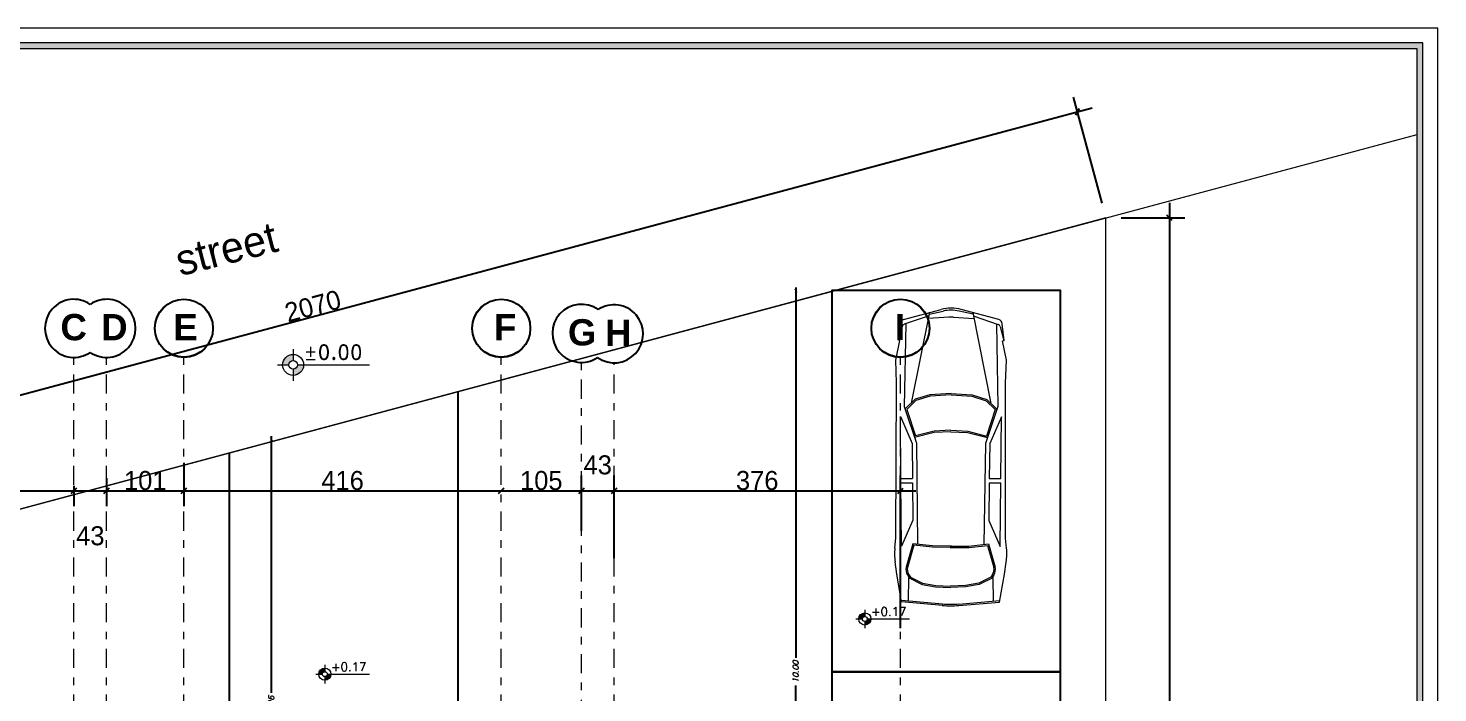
# Model space of a CAD drawing. Header units: metres. Extents: x 294 to 1101, y -498 to -355.
# Drawn here: x 501.09 to 519.58, y -372.34 to -363.62 of the extents above; entities that cross this region are included whole.
import ezdxf

# ---------------------------------------------------------------- set-up
doc = ezdxf.new("R2010")
doc.units = ezdxf.units.M
doc.linetypes.add('DASHDOT2', pattern=[0.5, 0.25, -0.125, 0, -0.125])
for name, color, linetype, lineweight in [('19-JARDINERIA', 80, 'Continuous', 0), ('2', 2, 'Continuous', 13), ('axe', 12, 'DASHDOT2', 9), ('D', 2, 'Continuous', 13), ('fur', 251, 'Continuous', 9), ('land', 96, 'Continuous', 15), ('wall', 7, 'Continuous', 25)]:
    doc.layers.add(name, color=color, linetype=linetype, lineweight=lineweight)
for name, color, linetype in [('4', 4, 'Continuous'), ('dim', 156, 'Continuous'), ('ramp', 46, 'Continuous'), ('stair', 142, 'Continuous'), ('text', 3, 'Continuous')]:
    doc.layers.add(name, color=color, linetype=linetype)
doc.styles.add('alalala', font='bgothm.ttf', dxfattribs={"height": 0.2})
doc.styles.add('ITALICC', font='italicc')
doc.styles.add('ROMAND', font='romand.shx', dxfattribs={"height": 0.2})
doc.dimstyles.new('dim200', dxfattribs={"dimscale": 0.4, "dimtxt": 0.1885, "dimasz": 0.1, "dimexe": 0.15, "dimexo": 0.25, "dimgap": 0.07, "dimtad": 0, "dimzin": 0, "dimdsep": 46, "dimtxsty": 'ITALICC', "dimblk": 'ARCHTICK', "dimcen": 0.09, "dimdle": 0.1, "dimse1": 1, "dimse2": 1, "dimclrd": 211, "dimclrt": 3, "dimadec": 0, "dimazin": 0, "dimtfac": 1, "dimtix": 1, "dimtofl": 0, "dimtmove": 0, "dimatfit": 3, "dimldrblk": 'ARCHTICK', "dimfxl": 1, "dimtolj": 1, "dimtzin": 0, "dimlwd": 25, "dimarcsym": 0})
doc.dimstyles.new('DIMA', dxfattribs={"dimtxt": 0.25, "dimasz": 0.07, "dimexe": 0.2, "dimexo": 0.2, "dimgap": 0.01, "dimtad": 1, "dimdec": 0, "dimlfac": 100, "dimrnd": 1, "dimzin": 0, "dimdsep": 46, "dimtxsty": 'Standard', "dimblk1": 'OBLIQUE', "dimblk2": 'OBLIQUE', "dimsah": 1, "dimcen": 0.09, "dimdle": 0.2, "dimclrd": 1, "dimclre": 1, "dimclrt": 2, "dimadec": 0, "dimazin": 0, "dimtfac": 1, "dimtdec": 0, "dimtofl": 0, "dimtmove": 2, "dimatfit": 3, "dimldrblk": 'OBLIQUE', "dimfxl": 1, "dimtolj": 1, "dimtzin": 0, "dimarcsym": 0})

# ---------------------------------------------------------------- blocks, each defined once
blk = doc.blocks.new('A$C6C9229B2')
at = {"layer": 'dim'}
h = blk.add_hatch(color=256, dxfattribs=at)
h.paths.add_polyline_path([(0.294, 0.376), (0.294, 0.492, 0.414214), (0.098, 0.296), (0.214, 0.296, -0.414214)])
h.paths.add_polyline_path([(0.49, 0.296), (0.373, 0.296, -0.414214), (0.294, 0.217), (0.294, 0.1, 0.414214)])
at = {"layer": '2'}
for p, q in [((0.294, 0.592), (0.294, 0.376)), ((0, 0.296), (0.214, 0.296)), ((0.373, 0.296), (1.727, 0.296)), ((0.294, 0.217), (0.294, 0))]:
    blk.add_line(p, q, dxfattribs=at)
for radius in [0.196, 0.0796]:
    blk.add_circle((0.294, 0.296), radius, dxfattribs=at)
blk = doc.blocks.new('sdfdfssd')
at = {"layer": 'fur'}
for p, q in [((318.524, -272.841), (319.015, -272.707)), ((318.858, -272.789), (318.532, -272.902)), ((318.865, -272.745), (318.622, -273.938)), ((318.861, -272.767), (319.043, -272.728)), ((319.435, -272.768), (319.253, -272.729)), ((319.772, -272.841), (319.28, -272.707)), ((319.431, -272.747), (319.669, -273.94)), ((319.438, -272.79), (319.764, -272.905)), ((318.455, -273.112), (318.478, -272.895)), ((318.505, -272.93), (318.456, -273.108)), ((318.553, -272.895), (318.533, -273.979)), ((319.117, -272.809), (318.849, -272.825)), ((319.179, -272.809), (319.447, -272.827)), ((319.743, -272.897), (319.758, -273.982)), ((319.79, -272.933), (319.84, -273.115)), ((319.841, -273.114), (319.818, -272.895)), ((318.42, -273.371), (318.473, -273.116)), ((318.473, -273.116), (318.455, -273.112)), ((319.821, -273.119), (319.841, -273.114)), ((319.874, -273.374), (319.821, -273.119)), ((318.432, -273.672), (318.42, -273.371)), ((319.861, -273.675), (319.874, -273.374)), ((318.422, -275.703), (318.432, -273.672)), ((319.862, -275.706), (319.861, -273.675)), ((318.676, -273.886), (318.545, -274.012)), ((318.686, -273.902), (318.565, -274.018)), ((318.869, -273.826), (318.676, -273.886)), ((318.872, -273.844), (318.686, -273.902)), ((319.146, -273.811), (318.869, -273.826)), ((319.146, -273.829), (318.872, -273.844)), ((319.146, -273.811), (319.423, -273.827)), ((319.146, -273.829), (319.42, -273.845)), ((319.42, -273.845), (319.606, -273.904)), ((319.423, -273.827), (319.615, -273.888)), ((319.615, -273.888), (319.746, -274.014)), ((318.533, -273.979), (318.691, -274.462)), ((318.565, -274.018), (318.679, -274.366)), ((319.758, -273.982), (319.598, -274.464)), ((319.606, -273.904), (319.726, -274.02)), ((319.726, -274.02), (319.611, -274.368)), ((318.483, -274.112), (318.636, -274.464)), ((318.488, -274.926), (318.483, -274.112)), ((319.807, -274.114), (319.653, -274.466)), ((319.799, -274.926), (319.807, -274.114)), ((318.926, -274.32), (318.667, -274.387)), ((318.924, -274.302), (318.679, -274.366)), ((319.145, -274.293), (318.924, -274.302)), ((319.145, -274.311), (318.926, -274.32)), ((319.145, -274.293), (319.366, -274.303)), ((319.145, -274.311), (319.363, -274.321)), ((319.363, -274.321), (319.623, -274.389)), ((319.366, -274.303), (319.611, -274.368)), ((318.636, -274.464), (318.639, -274.926)), ((318.691, -274.462), (318.707, -275.788)), ((319.598, -274.464), (319.576, -275.79)), ((319.653, -274.466), (319.648, -274.926)), ((318.488, -274.926), (318.639, -274.926)), ((318.494, -275.815), (318.489, -274.983)), ((318.489, -274.983), (318.64, -274.983)), ((318.64, -274.983), (318.644, -275.474)), ((319.647, -274.983), (319.641, -275.476)), ((319.647, -274.983), (319.798, -274.983)), ((319.648, -274.926), (319.799, -274.926)), ((319.789, -275.818), (319.798, -274.983)), ((318.644, -275.474), (318.494, -275.815)), ((319.641, -275.476), (319.789, -275.818)), ((318.408, -275.838), (318.422, -275.703)), ((319.875, -275.841), (319.862, -275.706)), ((318.644, -275.781), (318.558, -276.087)), ((318.657, -275.801), (318.576, -276.092)), ((318.903, -275.81), (318.644, -275.781)), ((318.901, -275.828), (318.657, -275.801)), ((319.15, -275.814), (318.903, -275.81)), ((319.149, -275.832), (318.903, -275.828)), ((319.134, -275.814), (319.38, -275.811)), ((319.134, -275.832), (319.38, -275.829)), ((319.38, -275.811), (319.639, -275.783)), ((319.382, -275.829), (319.626, -275.803)), ((319.626, -275.803), (319.706, -276.095)), ((319.639, -275.783), (319.724, -276.09)), ((318.434, -276.179), (318.412, -276.018)), ((319.848, -276.182), (319.871, -276.021)), ((318.496, -276.544), (318.434, -276.179)), ((318.575, -276.191), (318.603, -276.232)), ((318.586, -276.224), (318.583, -276.529)), ((318.586, -276.224), (318.767, -276.315)), ((318.59, -276.181), (318.615, -276.219)), ((318.615, -276.219), (318.773, -276.297)), ((318.773, -276.297), (318.948, -276.328)), ((319.509, -276.299), (319.334, -276.329)), ((319.667, -276.221), (319.509, -276.299)), ((319.696, -276.227), (319.514, -276.316)), ((319.692, -276.183), (319.667, -276.221)), ((319.707, -276.193), (319.679, -276.235)), ((319.696, -276.227), (319.697, -276.531)), ((319.783, -276.546), (319.848, -276.182)), ((318.767, -276.315), (318.944, -276.346)), ((318.944, -276.346), (319.141, -276.354)), ((318.945, -276.328), (319.141, -276.336)), ((319.336, -276.329), (319.14, -276.336)), ((319.337, -276.347), (319.141, -276.354)), ((319.514, -276.316), (319.337, -276.347)), ((319.032, -276.591), (318.496, -276.544)), ((319.032, -276.572), (318.497, -276.524)), ((319.248, -276.572), (319.782, -276.527)), ((319.248, -276.591), (319.783, -276.546))]:
    blk.add_line(p, q, dxfattribs=at)
for centre, radius, start, end in [((319.147, -273.191), 0.502, 74.5425, 105.2195), ((319.147, -273.219), 0.502, 77.7862, 101.9758), ((318.54, -272.901), 0.0627, 105.2195, 174.0708), ((318.546, -272.942), 0.0418, 109.0916, 164.3948), ((319.147, -273.31), 0.502, 86.3545, 93.4075), ((319.75, -272.944), 0.0418, 15.3672, 70.6704), ((319.756, -272.901), 0.0627, 5.9292, 74.7805), ((319.157, -275.913), 0.752, 174.2553, 187.9526), ((319.126, -275.913), 0.752, 351.8094, 5.5067), ((318.679, -276.121), 0.125, 164.3504, 213.6169), ((318.679, -276.121), 0.107, 164.3504, 213.6169), ((319.603, -276.123), 0.107, 326.1451, 15.4116), ((319.603, -276.123), 0.125, 326.1451, 15.4116), ((319.142, -275.322), 1.254, 264.9402, 274.8218), ((319.142, -275.342), 1.254, 264.9402, 274.8218)]:
    blk.add_arc(centre, radius, start, end, dxfattribs=at)
blk = doc.blocks.new('_ArchTick')
at = {"color": 0, "linetype": 'ByBlock', "const_width": 0.15}
blk.add_lwpolyline([(-0.5, -0.5), (0.5, 0.5)], dxfattribs=at)
blk = doc.blocks.new('*D184')
at = {"layer": 'DEFPOINTS', "color": 0, "transparency": 16777216}
for p in [(504.274, -369.011), (504.391, -369.011), (504.303, -375.969)]:
    blk.add_point(p, dxfattribs=at)
at = {"layer": 'wall', "color": 211, "linetype": 'Continuous', "lineweight": 25, "transparency": 16777216}
for p, q in [((504.274, -368.971), (504.274, -372.34)), ((504.274, -376.009), (504.274, -372.64))]:
    blk.add_line(p, q, dxfattribs=at)
at = {"layer": 'wall', "color": 211, "lineweight": 25, "transparency": 16777216, "xscale": 0.04000000000000001, "yscale": 0.04000000000000001, "zscale": 0.04000000000000001}
for p, rotation in [((504.274, -369.011), 90), ((504.274, -375.969), 270)]:
    blk.add_blockref('_ArchTick', p, dxfattribs=dict(at, rotation=rotation))
at = {"layer": 'wall', "color": 3, "transparency": 16777216, "insert": (504.274, -372.49), "char_height": 0.0754, "attachment_point": 5, "rotation": 90, "style": 'ITALICC'}
blk.add_mtext('\\A1;6.96', dxfattribs=at)
blk = doc.blocks.new('*D147')
at = {"layer": 'DEFPOINTS', "color": 0, "transparency": 16777216}
for p in [(511.155, -367.061), (511.629, -367.061), (511.831, -377.061)]:
    blk.add_point(p, dxfattribs=at)
at = {"layer": 'wall', "color": 211, "linetype": 'Continuous', "lineweight": 25, "transparency": 16777216}
for p, q in [((511.155, -367.021), (511.155, -371.879)), ((511.155, -377.101), (511.155, -372.243))]:
    blk.add_line(p, q, dxfattribs=at)
at = {"layer": 'wall', "color": 211, "lineweight": 25, "transparency": 16777216, "xscale": 0.04000000000000001, "yscale": 0.04000000000000001, "zscale": 0.04000000000000001}
for p, rotation in [((511.155, -367.061), 90), ((511.155, -377.061), 270)]:
    blk.add_blockref('_ArchTick', p, dxfattribs=dict(at, rotation=rotation))
at = {"layer": 'wall', "color": 3, "transparency": 16777216, "insert": (511.155, -372.061), "char_height": 0.0754, "attachment_point": 5, "rotation": 90, "style": 'ITALICC'}
blk.add_mtext('\\A1;10.00', dxfattribs=at)
blk = doc.blocks.new('_OBLIQUE')
at = {"color": 0, "linetype": 'ByBlock'}
blk.add_line((-0.5, -0.5), (0.5, 0.5), dxfattribs=at)
blk = doc.blocks.new('*D86')
at = {"layer": 'DEFPOINTS', "color": 0, "transparency": 16777216}
for p in [(514.853, -364.715), (515.226, -366.108), (495.231, -371.466)]:
    blk.add_point(p, dxfattribs=at)
at = {"layer": 'wall', "color": 1, "lineweight": -2, "transparency": 16777216}
for p, q in [((515.174, -365.915), (514.801, -364.522)), ((494.665, -370.125), (515.046, -364.663)), ((495.179, -371.272), (494.806, -369.88))]:
    blk.add_line(p, q, dxfattribs=at)
at = {"layer": 'wall', "color": 1, "lineweight": -2, "transparency": 16777216, "xscale": 0.07, "yscale": 0.07, "zscale": 0.07}
for p, rotation in [((514.853, -364.715), 14.99999478466703), ((494.858, -370.073), 194.999994784667)]:
    blk.add_blockref('_OBLIQUE', p, dxfattribs=dict(at, rotation=rotation))
at = {"layer": 'wall', "color": 2, "transparency": 16777216, "insert": (504.82, -367.264), "char_height": 0.25, "attachment_point": 5, "rotation": 15}
blk.add_mtext('\\A1;2070', dxfattribs=at)
blk = doc.blocks.new('*D87')
at = {"layer": 'DEFPOINTS', "color": 0, "transparency": 16777216}
for p in [(515.226, -366.108), (515.226, -401.157), (516.06, -401.157)]:
    blk.add_point(p, dxfattribs=at)
at = {"layer": 'wall', "color": 1, "lineweight": -2, "transparency": 16777216}
for p, q in [((516.06, -365.908), (516.06, -401.357)), ((515.426, -366.108), (516.26, -366.108)), ((515.426, -401.157), (516.26, -401.157))]:
    blk.add_line(p, q, dxfattribs=at)
at = {"layer": 'wall', "color": 1, "lineweight": -2, "transparency": 16777216, "xscale": 0.07, "yscale": 0.07, "zscale": 0.07}
for p, rotation in [((516.06, -366.108), 90), ((516.06, -401.157), 270)]:
    blk.add_blockref('_OBLIQUE', p, dxfattribs=dict(at, rotation=rotation))
at = {"layer": 'wall', "color": 2, "transparency": 16777216, "insert": (515.925, -383.632), "char_height": 0.25, "attachment_point": 5, "rotation": 90}
blk.add_mtext('\\A1;3505', dxfattribs=at)
blk = doc.blocks.new('*D314')
at = {"layer": 'DEFPOINTS', "color": 0, "transparency": 16777216}
for p in [(501.685, -369.424), (497.928, -369.689), (501.685, -369.689)]:
    blk.add_point(p, dxfattribs=at)
at = {"layer": 'wall', "color": 1, "lineweight": -2, "transparency": 16777216}
for p, q in [((497.728, -369.689), (501.885, -369.689)), ((501.685, -369.624), (501.685, -369.889))]:
    blk.add_line(p, q, dxfattribs=at)
at = {"layer": 'wall', "color": 1, "lineweight": -2, "transparency": 16777216, "xscale": 0.07, "yscale": 0.07, "zscale": 0.07, "rotation": 180}
blk.add_blockref('_OBLIQUE', (497.928, -369.689), dxfattribs=at)
at = {"layer": 'wall', "color": 1, "lineweight": -2, "transparency": 16777216, "xscale": 0.07, "yscale": 0.07, "zscale": 0.07}
blk.add_blockref('_OBLIQUE', (501.685, -369.689), dxfattribs=at)
at = {"layer": 'wall', "color": 2, "transparency": 16777216, "insert": (499.806, -369.554), "char_height": 0.25, "attachment_point": 5}
blk.add_mtext('\\A1;376', dxfattribs=at)
blk = doc.blocks.new('*D315')
at = {"layer": 'DEFPOINTS', "color": 0, "transparency": 16777216}
for p in [(502.114, -369.322), (501.685, -369.424), (502.114, -369.689)]:
    blk.add_point(p, dxfattribs=at)
at = {"layer": 'wall', "color": 1, "lineweight": -2, "transparency": 16777216}
for p, q in [((501.485, -369.689), (502.314, -369.689)), ((501.685, -369.624), (501.685, -369.889)), ((502.114, -369.522), (502.114, -369.889))]:
    blk.add_line(p, q, dxfattribs=at)
at = {"layer": 'wall', "color": 1, "lineweight": -2, "transparency": 16777216, "xscale": 0.07, "yscale": 0.07, "zscale": 0.07, "rotation": 180}
blk.add_blockref('_OBLIQUE', (501.685, -369.689), dxfattribs=at)
at = {"layer": 'wall', "color": 1, "lineweight": -2, "transparency": 16777216, "xscale": 0.07, "yscale": 0.07, "zscale": 0.07}
blk.add_blockref('_OBLIQUE', (502.114, -369.689), dxfattribs=at)
at = {"layer": 'wall', "color": 2, "transparency": 16777216, "insert": (501.9, -370.279), "char_height": 0.25, "attachment_point": 5}
blk.add_mtext('\\A1;43', dxfattribs=at)
blk = doc.blocks.new('*D316')
at = {"layer": 'DEFPOINTS', "color": 0, "transparency": 16777216}
for p in [(503.128, -369.119), (502.114, -369.322), (503.128, -369.689)]:
    blk.add_point(p, dxfattribs=at)
at = {"layer": 'wall', "color": 1, "lineweight": -2, "transparency": 16777216}
for p, q in [((503.128, -369.319), (503.128, -369.889)), ((501.914, -369.689), (503.328, -369.689)), ((502.114, -369.522), (502.114, -369.889))]:
    blk.add_line(p, q, dxfattribs=at)
at = {"layer": 'wall', "color": 1, "lineweight": -2, "transparency": 16777216, "xscale": 0.07, "yscale": 0.07, "zscale": 0.07, "rotation": 180}
blk.add_blockref('_OBLIQUE', (502.114, -369.689), dxfattribs=at)
at = {"layer": 'wall', "color": 1, "lineweight": -2, "transparency": 16777216, "xscale": 0.07, "yscale": 0.07, "zscale": 0.07}
blk.add_blockref('_OBLIQUE', (503.128, -369.689), dxfattribs=at)
at = {"layer": 'wall', "color": 2, "transparency": 16777216, "insert": (502.621, -369.554), "char_height": 0.25, "attachment_point": 5}
blk.add_mtext('\\A1;101', dxfattribs=at)
blk = doc.blocks.new('*D317')
at = {"layer": 'DEFPOINTS', "color": 0, "transparency": 16777216}
for p in [(503.128, -369.119), (507.292, -369.689), (507.292, -369.689)]:
    blk.add_point(p, dxfattribs=at)
at = {"layer": 'wall', "color": 1, "lineweight": -2, "transparency": 16777216}
for p, q in [((503.128, -369.319), (503.128, -369.889)), ((502.928, -369.689), (507.492, -369.689))]:
    blk.add_line(p, q, dxfattribs=at)
at = {"layer": 'wall', "color": 1, "lineweight": -2, "transparency": 16777216, "xscale": 0.07, "yscale": 0.07, "zscale": 0.07, "rotation": 180}
blk.add_blockref('_OBLIQUE', (503.128, -369.689), dxfattribs=at)
at = {"layer": 'wall', "color": 1, "lineweight": -2, "transparency": 16777216, "xscale": 0.07, "yscale": 0.07, "zscale": 0.07}
blk.add_blockref('_OBLIQUE', (507.292, -369.689), dxfattribs=at)
at = {"layer": 'wall', "color": 2, "transparency": 16777216, "insert": (505.21, -369.554), "char_height": 0.25, "attachment_point": 5}
blk.add_mtext('\\A1;416', dxfattribs=at)
blk = doc.blocks.new('*D318')
at = {"layer": 'DEFPOINTS', "color": 0, "transparency": 16777216}
for p in [(507.292, -369.689), (508.343, -369.689), (508.343, -370.412)]:
    blk.add_point(p, dxfattribs=at)
at = {"layer": 'wall', "color": 1, "lineweight": -2, "transparency": 16777216}
for p, q in [((508.343, -370.212), (508.343, -369.489)), ((507.092, -369.689), (508.543, -369.689))]:
    blk.add_line(p, q, dxfattribs=at)
at = {"layer": 'wall', "color": 1, "lineweight": -2, "transparency": 16777216, "xscale": 0.07, "yscale": 0.07, "zscale": 0.07, "rotation": 180}
blk.add_blockref('_OBLIQUE', (507.292, -369.689), dxfattribs=at)
at = {"layer": 'wall', "color": 1, "lineweight": -2, "transparency": 16777216, "xscale": 0.07, "yscale": 0.07, "zscale": 0.07}
blk.add_blockref('_OBLIQUE', (508.343, -369.689), dxfattribs=at)
at = {"layer": 'wall', "color": 2, "transparency": 16777216, "insert": (507.817, -369.554), "char_height": 0.25, "attachment_point": 5}
blk.add_mtext('\\A1;105', dxfattribs=at)
blk = doc.blocks.new('*D319')
at = {"layer": 'DEFPOINTS', "color": 0, "transparency": 16777216}
for p in [(508.772, -369.689), (508.343, -370.412), (508.772, -370.773)]:
    blk.add_point(p, dxfattribs=at)
at = {"layer": 'wall', "color": 1, "lineweight": -2, "transparency": 16777216}
for p, q in [((508.343, -370.212), (508.343, -369.489)), ((508.772, -370.573), (508.772, -369.489)), ((508.143, -369.689), (508.972, -369.689))]:
    blk.add_line(p, q, dxfattribs=at)
at = {"layer": 'wall', "color": 1, "lineweight": -2, "transparency": 16777216, "xscale": 0.07, "yscale": 0.07, "zscale": 0.07, "rotation": 180}
blk.add_blockref('_OBLIQUE', (508.343, -369.689), dxfattribs=at)
at = {"layer": 'wall', "color": 1, "lineweight": -2, "transparency": 16777216, "xscale": 0.07, "yscale": 0.07, "zscale": 0.07}
blk.add_blockref('_OBLIQUE', (508.772, -369.689), dxfattribs=at)
at = {"layer": 'wall', "color": 2, "transparency": 16777216, "insert": (508.557, -369.349), "char_height": 0.25, "attachment_point": 5}
blk.add_mtext('\\A1;43', dxfattribs=at)
blk = doc.blocks.new('*D320')
at = {"layer": 'DEFPOINTS', "color": 0, "transparency": 16777216}
for p in [(512.529, -369.689), (508.772, -370.773), (512.529, -371.688)]:
    blk.add_point(p, dxfattribs=at)
at = {"layer": 'wall', "color": 1, "lineweight": -2, "transparency": 16777216}
for p, q in [((508.772, -370.573), (508.772, -369.489)), ((512.529, -371.488), (512.529, -369.489)), ((508.572, -369.689), (512.729, -369.689))]:
    blk.add_line(p, q, dxfattribs=at)
at = {"layer": 'wall', "color": 1, "lineweight": -2, "transparency": 16777216, "xscale": 0.07, "yscale": 0.07, "zscale": 0.07, "rotation": 180}
blk.add_blockref('_OBLIQUE', (508.772, -369.689), dxfattribs=at)
at = {"layer": 'wall', "color": 1, "lineweight": -2, "transparency": 16777216, "xscale": 0.07, "yscale": 0.07, "zscale": 0.07}
blk.add_blockref('_OBLIQUE', (512.529, -369.689), dxfattribs=at)
at = {"layer": 'wall', "color": 2, "transparency": 16777216, "insert": (510.65, -369.554), "char_height": 0.25, "attachment_point": 5}
blk.add_mtext('\\A1;376', dxfattribs=at)

msp = doc.modelspace()

# ---------------------------------------------------------------- hatches: boundary and pattern name
at = {"layer": '19-JARDINERIA'}
h = msp.add_hatch(color=251, dxfattribs=at)
h.paths.add_polyline_path([(487.567, -363.812), (487.567, -408.823), (519.385, -408.823), (519.385, -363.812)])
h.paths.add_polyline_path([(487.645, -363.89), (487.645, -408.745), (519.308, -408.745), (519.308, -363.89)], flags=16)

# ---------------------------------------------------------------- linework, layer by layer
at = {"layer": '19-JARDINERIA', "color": 251}
for points in [[(487.373, -363.618), (487.373, -409.017), (519.579, -409.017), (519.579, -363.618)], [(487.567, -363.812), (487.567, -408.823), (519.385, -408.823), (519.385, -363.812)], [(487.645, -363.89), (487.645, -408.745), (519.308, -408.745), (519.308, -363.89)]]:
    msp.add_lwpolyline(points, close=True, dxfattribs=at)
at = {"layer": '4'}
for centre in [(503.128, -367.554), (503.128, -367.556), (507.292, -367.554), (507.292, -367.556), (512.529, -367.554), (512.529, -367.556)]:
    msp.add_circle(centre, 0.381, dxfattribs=at)
for centre, start, end in [((501.685, -367.556), 55.7406, 304.2594), ((502.114, -367.556), 235.7406, 124.2594), ((508.343, -367.622), 54.8922, 303.4193), ((508.772, -367.628), 234.8922, 123.4193)]:
    msp.add_arc(centre, 0.381, start, end, dxfattribs=at)
at = {"layer": 'axe'}
for p, q in [((501.685, -402.611), (501.685, -367.937)), ((502.114, -402.611), (502.114, -367.937)), ((503.128, -402.611), (503.128, -367.937)), ((507.292, -402.611), (507.292, -367.937)), ((508.343, -402.679), (508.343, -368.005)), ((508.772, -402.611), (508.772, -368.009)), ((512.529, -402.611), (512.529, -367.937))]:
    msp.add_line(p, q, dxfattribs=at)
at = {"layer": 'land'}
msp.add_line((492.023, -372.325), (519.308, -365.014), dxfattribs=at)
msp.add_line((492.023, -372.325), (519.308, -365.014), dxfattribs=at)
msp.add_lwpolyline([(515.226, -366.108), (495.231, -371.466), (495.231, -406.815), (509.153, -402.737), (515.226, -401.157)], close=True, dxfattribs=at)
at = {"layer": 'ramp'}
for points in [[(511.629, -372.061), (514.629, -372.061), (514.629, -367.061), (511.629, -367.061)], [(511.629, -377.061), (514.629, -377.061), (514.629, -372.061), (511.629, -372.061)]]:
    msp.add_lwpolyline(points, close=True, dxfattribs=at)
at = {"layer": 'stair'}
for p, q in [((506.726, -375.969), (506.726, -368.386)), ((503.726, -375.969), (503.726, -369.189))]:
    msp.add_line(p, q, dxfattribs=at)

# ---------------------------------------------------------------- block references
at = {"layer": 'wall'}
msp.add_blockref('sdfdfssd', (194.047, -94.601), dxfattribs=at)
for p, xscale, yscale, zscale in [((504.355, -368.243), 0.7, 0.7, 0.7), ((511.942, -371.49), 0.4082351196449411, 0.4082351196449411, 0.4082351196449411), ((504.857, -372.214), 0.4082351196449411, 0.4082351196449411, 0.4082351196449411)]:
    msp.add_blockref('A$C6C9229B2', p, dxfattribs=dict(at, xscale=xscale, yscale=yscale, zscale=zscale))

# ---------------------------------------------------------------- texts
at = {"char_height": 0.34453, "width": 0.96091, "attachment_point": 1}
for s, insert in [('{\\fArial|b1|i0|c0|p34;C}', (501.508, -367.368)), ('{\\fArial|b1|i0|c0|p34;D}', (502.042, -367.368)), ('{\\fArial|b1|i0|c0|p34;E}', (502.989, -367.368)), ('{\\fArial|b1|i0|c0|p34;F}', (507.197, -367.368)), ('{\\fArial|b1|i0|c0|p34;G}', (508.166, -367.436)), ('{\\fArial|b1|i0|c0|p34;H}', (508.654, -367.442)), ('{\\fArial|b1|i0|c0|p34;I}', (512.458, -367.366))]:
    msp.add_mtext(s, dxfattribs=dict(at, insert=insert))
at = {"layer": 'D', "style": 'ROMAND'}
for s, height, p in [('%%P0.00', 0.1939, (504.699, -367.967)), ('+0.17', 0.1131, (512.142, -371.329)), ('+0.17', 0.1131, (505.057, -372.053))]:
    msp.add_text(s, height=height, dxfattribs=at).set_placement(p)
at = {"layer": 'text', "style": 'alalala'}
msp.add_text('street ', height=0.4032, rotation=14.2118, dxfattribs=at).set_placement((503.08, -366.872))

# ---------------------------------------------------------------- dimensions: what is measured, and where the dimension line sits
at = {"layer": 'wall'}
for p1, p2, distance, picture, middle in [((495.231, -371.466), (515.226, -366.108), 1.442, '*D86', (504.82, -367.264)), ((515.226, -366.108), (515.226, -401.157), 0.835, '*D87', (515.925, -383.632))]:
    dim = msp.add_aligned_dim(p1=p1, p2=p2, distance=distance, dimstyle='DIMA', dxfattribs=at)
    dim.commit()
    dim.dimension.update_dxf_attribs({"geometry": picture, "text_midpoint": middle})
for base, p1, p2, picture, middle in [((511.155, -367.061), (511.831, -377.061), (511.629, -367.061), '*D147', (511.155, -372.061)), ((504.274, -369.011), (504.303, -375.969), (504.391, -369.011), '*D184', (504.274, -372.49))]:
    dim = msp.add_linear_dim(base=base, p1=p1, p2=p2, angle=90, dimstyle='dim200', override={"dimtmove": 1}, dxfattribs=at)
    dim.commit()
    dim.dimension.update_dxf_attribs({"geometry": picture, "text_midpoint": middle})
for base, p1, p2, picture, middle in [((503.128, -369.689), (502.114, -369.322), (503.128, -369.119), '*D316', (502.621, -369.554)), ((507.292, -369.689), (503.128, -369.119), (507.292, -369.689), '*D317', (505.21, -369.554)), ((502.114, -369.689), (501.685, -369.424), (502.114, -369.322), '*D315', (501.9, -370.279)), ((508.772, -369.689), (508.343, -370.412), (508.772, -370.773), '*D319', (508.557, -369.349)), ((501.685, -369.689), (497.928, -369.689), (501.685, -369.424), '*D314', (499.806, -369.554)), ((508.343, -369.689), (507.292, -369.689), (508.343, -370.412), '*D318', (507.817, -369.554)), ((512.529, -369.689), (508.772, -370.773), (512.529, -371.688), '*D320', (510.65, -369.554))]:
    dim = msp.add_linear_dim(base=base, p1=p1, p2=p2, dimstyle='DIMA', dxfattribs=at)
    dim.commit()
    dim.dimension.update_dxf_attribs({"geometry": picture, "text_midpoint": middle})

doc.saveas('drawing.dxf')
